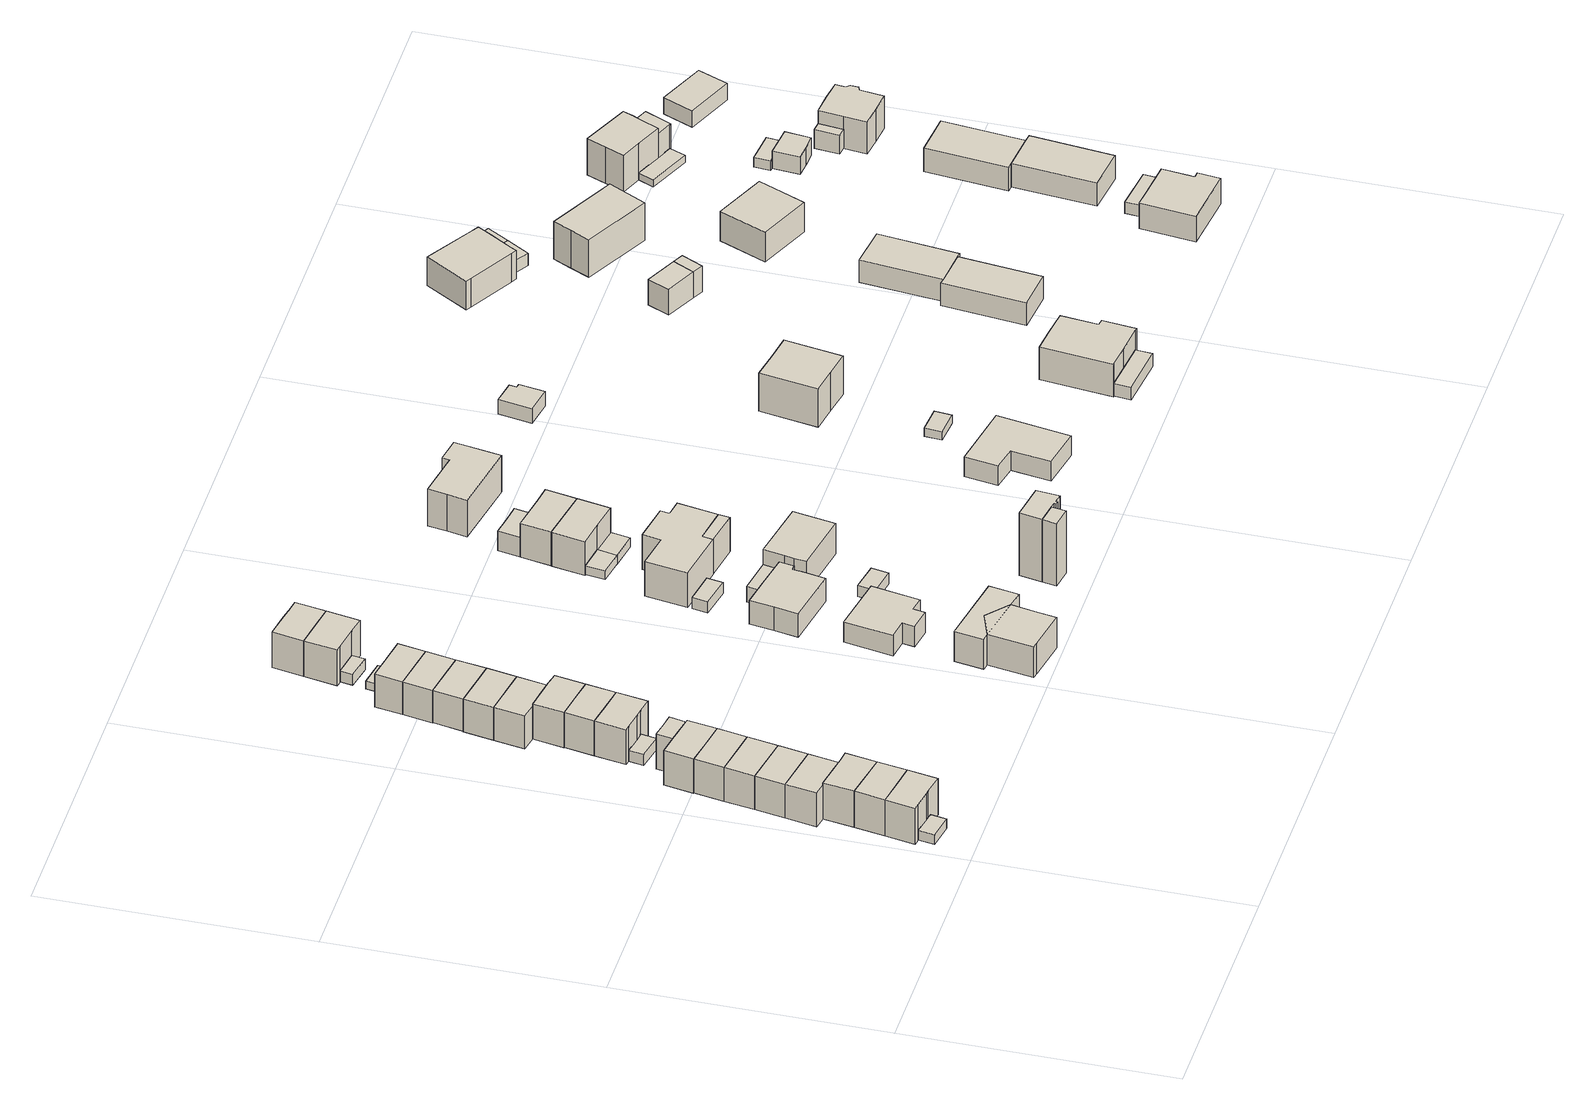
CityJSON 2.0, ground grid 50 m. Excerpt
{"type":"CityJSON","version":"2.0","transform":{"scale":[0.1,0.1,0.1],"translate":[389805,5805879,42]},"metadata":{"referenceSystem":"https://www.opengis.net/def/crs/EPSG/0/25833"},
"CityObjects":{
"building1":{"type":"Building","attributes":{"Gemeindeschluessel":"11000007","BezugspunktDach":"2200","function":"31001_2463","measuredHeight":2.49,"storeysAboveGround":1},"address":[{"country":"Germany","locality":"Berlin","thoroughfareNumber":"52B (1)","thoroughfareName":"Egestorffstraße"}],"geometry":[{"type":"Solid","lod":"1","boundaries":[[[[0,1,2,3,4]],[[5,6,7,8,9]],[[5,9,4,3]],[[6,5,3,2]],[[7,6,2,1]],[[8,7,1,0]],[[9,8,0,4]]]]}]},
"building2":{"type":"Building","attributes":{"Gemeindeschluessel":"11000007","BezugspunktDach":"2200","function":"31001_1010","measuredHeight":8.23,"storeysAboveGround":2},"address":[{"country":"Germany","locality":"Berlin","thoroughfareNumber":"52B","thoroughfareName":"Egestorffstraße"}],"geometry":[{"type":"Solid","lod":"1","boundaries":[[[[10,11,12,13,14,15,16,17]],[[18,19,20,21,22,23,24,25]],[[18,25,17,16]],[[19,18,16,15]],[[20,19,15,14]],[[21,20,14,13]],[[22,21,13,12]],[[23,22,12,11]],[[24,23,11,10]],[[25,24,10,17]]]]}]},
"building3":{"type":"Building","attributes":{"Gemeindeschluessel":"11000007","BezugspunktDach":"2200","function":"31001_1010","measuredHeight":8.23,"storeysAboveGround":1},"address":[{"country":"Germany","locality":"Berlin","thoroughfareNumber":"52A","thoroughfareName":"Egestorffstraße"}],"geometry":[{"type":"Solid","lod":"1","boundaries":[[[[14,26,27,16]],[[28,29,20,18]],[[28,18,16,27]],[[29,28,27,26]],[[20,29,26,14]],[[18,20,14,16]]]]}]},
"building4":{"type":"Building","attributes":{"Gemeindeschluessel":"11000007","BezugspunktDach":"2200","function":"31001_1010","measuredHeight":8.2,"storeysAboveGround":2},"address":[{"country":"Germany","locality":"Berlin","thoroughfareNumber":"52","thoroughfareName":"Egestorffstraße"}],"geometry":[{"type":"Solid","lod":"1","boundaries":[[[[30,26,31,32,33,34,27]],[[35,36,37,38,29,39,28]],[[35,28,27,34]],[[36,35,34,33]],[[37,36,33,32]],[[38,37,32,31]],[[29,38,31,26]],[[39,29,26,30]],[[28,39,30,27]]]]}]},
"building5":{"type":"Building","attributes":{"Gemeindeschluessel":"11000007","BezugspunktDach":"2200","function":"31001_1010","measuredHeight":8.22,"storeysAboveGround":2},"address":[{"country":"Germany","locality":"Berlin","thoroughfareNumber":"50B","thoroughfareName":"Egestorffstraße"}],"geometry":[{"type":"Solid","lod":"1","boundaries":[[[[40,41,42,43,44,45]],[[46,47,48,37,49,50]],[[46,50,45,44]],[[47,46,44,43]],[[48,47,43,42]],[[37,48,42,41]],[[49,37,41,40]],[[50,49,40,45]]]]}]},
"building6":{"type":"Building","attributes":{"Gemeindeschluessel":"11000007","BezugspunktDach":"2200","function":"31001_1010","measuredHeight":8.23,"storeysAboveGround":2},"address":[{"country":"Germany","locality":"Berlin","thoroughfareNumber":"50A","thoroughfareName":"Egestorffstraße"}],"geometry":[{"type":"Solid","lod":"1","boundaries":[[[[42,51,52,53,44]],[[54,55,56,48,46]],[[54,46,44,53]],[[55,54,53,52]],[[56,55,52,51]],[[48,56,51,42]],[[46,48,42,44]]]]}]},
"building7":{"type":"Building","attributes":{"Gemeindeschluessel":"11000007","BezugspunktDach":"2200","function":"31001_1010","measuredHeight":8.26,"storeysAboveGround":2},"address":[{"country":"Germany","locality":"Berlin","thoroughfareNumber":"50","thoroughfareName":"Egestorffstraße"}],"geometry":[{"type":"Solid","lod":"1","boundaries":[[[[52,51,57,58,59,53]],[[60,61,62,56,55,54]],[[60,54,53,59]],[[61,60,59,58]],[[62,61,58,57]],[[56,62,57,51]],[[55,56,51,52]],[[54,55,52,53]]]]}]},
"building8":{"type":"Building","attributes":{"Gemeindeschluessel":"11000007","BezugspunktDach":"2200","function":"31001_1010","measuredHeight":8.26,"storeysAboveGround":2},"address":[{"country":"Germany","locality":"Berlin","thoroughfareNumber":"48A","thoroughfareName":"Egestorffstraße"}],"geometry":[{"type":"Solid","lod":"1","boundaries":[[[[57,63,64,65,59]],[[66,67,68,62,60]],[[66,60,59,65]],[[67,66,65,64]],[[68,67,64,63]],[[62,68,63,57]],[[60,62,57,59]]]]}]},
"building9":{"type":"Building","attributes":{"Gemeindeschluessel":"11000007","BezugspunktDach":"2200","function":"31001_1010","measuredHeight":8.41,"storeysAboveGround":2},"address":[{"country":"Germany","locality":"Berlin","thoroughfareNumber":"48","thoroughfareName":"Egestorffstraße"}],"geometry":[{"type":"Solid","lod":"1","boundaries":[[[[64,63,69,70,71,72,73,65]],[[74,75,76,77,78,79,80,81]],[[74,81,65,73]],[[75,74,73,72]],[[76,75,72,71]],[[77,76,71,70]],[[78,77,70,69]],[[79,78,69,63]],[[80,79,63,64]],[[81,80,64,65]]]]}]},
"building10":{"type":"Building","attributes":{"Gemeindeschluessel":"11000007","BezugspunktDach":"2200","function":"31001_2463","measuredHeight":8.07,"storeysAboveGround":1},"address":[{"country":"Germany","locality":"Berlin","thoroughfareNumber":"48 (1)","thoroughfareName":"Egestorffstraße"}],"geometry":[{"type":"Solid","lod":"1","boundaries":[[[[82,83,84,85,86]],[[87,88,89,90,91]],[[87,91,86,85]],[[88,87,85,84]],[[89,88,84,83]],[[90,89,83,82]],[[91,90,82,86]]]]}]},
"building11":{"type":"Building","attributes":{"Gemeindeschluessel":"11000007","BezugspunktDach":"2200","function":"31001_2463","measuredHeight":2.32,"storeysAboveGround":1},"address":[{"country":"Germany","locality":"Berlin","thoroughfareNumber":"46B (1)","thoroughfareName":"Egestorffstraße"}],"geometry":[{"type":"Solid","lod":"1","boundaries":[[[[92,93,94,95]],[[96,97,98,99]],[[96,99,95,94]],[[97,96,94,93]],[[98,97,93,92]],[[99,98,92,95]]]]}]},
"building12":{"type":"Building","attributes":{"Gemeindeschluessel":"11000007","BezugspunktDach":"2200","function":"31001_1010","measuredHeight":8.65,"storeysAboveGround":2},"address":[{"country":"Germany","locality":"Berlin","thoroughfareNumber":"46B","thoroughfareName":"Egestorffstraße"}],"geometry":[{"type":"Solid","lod":"1","boundaries":[[[[100,101,102,103,104,105,106,107]],[[108,109,110,111,97,112,96,113]],[[108,113,107,106]],[[109,108,106,105]],[[110,109,105,104]],[[111,110,104,103]],[[97,111,103,102]],[[112,97,102,101]],[[96,112,101,100]],[[113,96,100,107]]]]}]},
"building13":{"type":"Building","attributes":{"Gemeindeschluessel":"11000007","BezugspunktDach":"2200","function":"31001_1010","measuredHeight":8.64,"storeysAboveGround":2},"address":[{"country":"Germany","locality":"Berlin","thoroughfareNumber":"46A","thoroughfareName":"Egestorffstraße"}],"geometry":[{"type":"Solid","lod":"1","boundaries":[[[[104,114,115,116,106]],[[117,118,119,110,108]],[[117,108,106,116]],[[118,117,116,115]],[[119,118,115,114]],[[110,119,114,104]],[[108,110,104,106]]]]}]},
"building14":{"type":"Building","attributes":{"Gemeindeschluessel":"11000007","BezugspunktDach":"2200","function":"31001_1010","measuredHeight":8.67,"storeysAboveGround":2},"address":[{"country":"Germany","locality":"Berlin","thoroughfareNumber":"46","thoroughfareName":"Egestorffstraße"}],"geometry":[{"type":"Solid","lod":"1","boundaries":[[[[115,114,120,121,122,123,116]],[[124,125,126,127,128,129,130]],[[124,130,116,123]],[[125,124,123,122]],[[126,125,122,121]],[[127,126,121,120]],[[128,127,120,114]],[[129,128,114,115]],[[130,129,115,116]]]]}]},
"building15":{"type":"Building","attributes":{"Gemeindeschluessel":"11000007","BezugspunktDach":"2200","function":"31001_1010","measuredHeight":8.01,"storeysAboveGround":2},"address":[{"country":"Germany","locality":"Berlin","thoroughfareNumber":"44B","thoroughfareName":"Egestorffstraße"}],"geometry":[{"type":"Solid","lod":"1","boundaries":[[[[131,132,133,134,135,136,137]],[[138,139,140,126,141,124,142]],[[138,142,137,136]],[[139,138,136,135]],[[140,139,135,134]],[[126,140,134,133]],[[141,126,133,132]],[[124,141,132,131]],[[142,124,131,137]]]]}]},
"building16":{"type":"Building","attributes":{"Gemeindeschluessel":"11000007","BezugspunktDach":"2200","function":"31001_1010","measuredHeight":8.01,"storeysAboveGround":2},"address":[{"country":"Germany","locality":"Berlin","thoroughfareNumber":"44A","thoroughfareName":"Egestorffstraße"}],"geometry":[{"type":"Solid","lod":"1","boundaries":[[[[134,143,144,145,136]],[[146,147,148,140,138]],[[146,138,136,145]],[[147,146,145,144]],[[148,147,144,143]],[[140,148,143,134]],[[138,140,134,136]]]]}]},
"building17":{"type":"Building","attributes":{"Gemeindeschluessel":"11000007","BezugspunktDach":"2200","function":"31001_1010","measuredHeight":7.95,"storeysAboveGround":2},"address":[{"country":"Germany","locality":"Berlin","thoroughfareNumber":"44","thoroughfareName":"Egestorffstraße"}],"geometry":[{"type":"Solid","lod":"1","boundaries":[[[[143,149,150,151,145]],[[152,153,154,155,156]],[[152,156,145,151]],[[153,152,151,150]],[[154,153,150,149]],[[155,154,149,143]],[[156,155,143,145]]]]}]},
"building18":{"type":"Building","attributes":{"Gemeindeschluessel":"11000007","BezugspunktDach":"2200","function":"31001_1010","measuredHeight":7.98,"storeysAboveGround":2},"address":[{"country":"Germany","locality":"Berlin","thoroughfareNumber":"42A","thoroughfareName":"Egestorffstraße"}],"geometry":[{"type":"Solid","lod":"1","boundaries":[[[[149,157,158,159,151]],[[160,161,162,163,164]],[[160,164,151,159]],[[161,160,159,158]],[[162,161,158,157]],[[163,162,157,149]],[[164,163,149,151]]]]}]},
"building19":{"type":"Building","attributes":{"Gemeindeschluessel":"11000007","BezugspunktDach":"2200","function":"31001_1010","measuredHeight":8.02,"storeysAboveGround":2},"address":[{"country":"Germany","locality":"Berlin","thoroughfareNumber":"42","thoroughfareName":"Egestorffstraße"}],"geometry":[{"type":"Solid","lod":"1","boundaries":[[[[158,157,165,166,167,168,169,159]],[[170,171,172,173,174,162,161,160]],[[170,160,159,169]],[[171,170,169,168]],[[172,171,168,167]],[[173,172,167,166]],[[174,173,166,165]],[[162,174,165,157]],[[161,162,157,158]],[[160,161,158,159]]]]}]},
"building20":{"type":"Building","attributes":{"Gemeindeschluessel":"11000007","BezugspunktDach":"2200","function":"31001_2463","measuredHeight":1.6,"storeysAboveGround":1},"address":[{"country":"Germany","locality":"Berlin","thoroughfareNumber":"42 (1)","thoroughfareName":"Egestorffstraße"}],"geometry":[{"type":"Solid","lod":"1","boundaries":[[[[175,176,177,178]],[[179,180,173,171]],[[179,171,178,177]],[[180,179,177,176]],[[173,180,176,175]],[[171,173,175,178]]]]}]},
"building21":{"type":"Building","attributes":{"Gemeindeschluessel":"11000007","BezugspunktDach":"2200","function":"31001_2463","measuredHeight":2.32,"storeysAboveGround":1},"address":[{"country":"Germany","locality":"Berlin","thoroughfareNumber":"40A (1)","thoroughfareName":"Egestorffstraße"}],"geometry":[{"type":"Solid","lod":"1","boundaries":[[[[181,182,183,184]],[[185,186,187,188]],[[185,188,184,183]],[[186,185,183,182]],[[187,186,182,181]],[[188,187,181,184]]]]}]},
"building22":{"type":"Building","attributes":{"Gemeindeschluessel":"11000007","BezugspunktDach":"2200","function":"31001_1010","measuredHeight":8.97,"storeysAboveGround":2},"address":[{"country":"Germany","locality":"Berlin","thoroughfareNumber":"40A","thoroughfareName":"Egestorffstraße"}],"geometry":[{"type":"Solid","lod":"1","boundaries":[[[[189,190,191,192,193,194]],[[195,196,197,198,199,200]],[[195,200,194,193]],[[196,195,193,192]],[[197,196,192,191]],[[198,197,191,190]],[[199,198,190,189]],[[200,199,189,194]]]]}]},
"building23":{"type":"Building","attributes":{"Gemeindeschluessel":"11000007","function":"31001_1010"},"address":[{"country":"Germany","locality":"Berlin","thoroughfareNumber":"47","thoroughfareName":"Egestorffstraße"}],"children":["building23-1","building23-2"]},
"building23-1":{"type":"BuildingPart","attributes":{"BezugspunktDach":"2200","measuredHeight":7.96,"storeysAboveGround":1},"parents":["building23"],"geometry":[{"type":"Solid","lod":"1","boundaries":[[[[201,202,203,204,205,206,207]],[[208,209,210,211,212,213,214]],[[208,214,207,206]],[[209,208,206,205]],[[210,209,205,204]],[[211,210,204,203]],[[212,211,203,202]],[[213,212,202,201]],[[214,213,201,207]]]]}]},
"building23-2":{"type":"BuildingPart","attributes":{"BezugspunktDach":"2200","measuredHeight":7.96,"storeysAboveGround":1},"parents":["building23"],"geometry":[{"type":"Solid","lod":"1","boundaries":[[[[215,216,217,218,219,220]],[[221,222,223,210,208,224]],[[221,224,220,219]],[[222,221,219,218]],[[223,222,218,217]],[[210,223,217,216]],[[208,210,216,215]],[[224,208,215,220]]]]}]},
"building24":{"type":"Building","attributes":{"Gemeindeschluessel":"11000007","BezugspunktDach":"2200","function":"31001_1010","measuredHeight":8.94,"storeysAboveGround":2},"address":[{"country":"Germany","locality":"Berlin","thoroughfareNumber":"40","thoroughfareName":"Egestorffstraße"}],"geometry":[{"type":"Solid","lod":"1","boundaries":[[[[225,192,226,227,228,229,193]],[[230,231,232,233,196,234,195]],[[230,195,193,229]],[[231,230,229,228]],[[232,231,228,227]],[[233,232,227,226]],[[196,233,226,192]],[[234,196,192,225]],[[195,234,225,193]]]]}]},
"building25":{"type":"Building","attributes":{"Gemeindeschluessel":"11000007","BezugspunktDach":"2200","function":"31001_1010","measuredHeight":4.32,"storeysAboveGround":1},"address":[{"country":"Germany","locality":"Berlin","thoroughfareNumber":"45","thoroughfareName":"Egestorffstraße"}],"geometry":[{"type":"Solid","lod":"1","boundaries":[[[[235,236,237,238,239,240,241,242]],[[243,244,245,246,247,248,249,250]],[[243,250,242,241]],[[244,243,241,240]],[[245,244,240,239]],[[246,245,239,238]],[[247,246,238,237]],[[248,247,237,236]],[[249,248,236,235]],[[250,249,235,242]]]]}]},
"building26":{"type":"Building","attributes":{"Gemeindeschluessel":"11000007","function":"31001_2200"},"address":[{"country":"Germany","locality":"Berlin","thoroughfareNumber":"43A","thoroughfareName":"Egestorffstraße"}],"children":["building26-1","building26-2"]},
"building26-1":{"type":"BuildingPart","attributes":{"BezugspunktDach":"2200","measuredHeight":6.41,"storeysAboveGround":1},"parents":["building26"],"geometry":[{"type":"MultiSurface","lod":"1","boundaries":[[[251,252,253,254,255,256,257,258,259]],[[260,261,262,263,264,265,266,267,268]],[[260,268,259,258]],[[261,260,258,257]],[[262,261,257,256]],[[269,270,271,262,256,255]],[[264,263,255,254]],[[265,264,254,253]],[[266,265,253,252]],[[267,266,252,251]],[[268,267,251,259]],[[263,262,271,270,269]]]}]},
"building26-2":{"type":"BuildingPart","attributes":{"BezugspunktDach":"2200","measuredHeight":3.31,"storeysAboveGround":1},"parents":["building26"],"geometry":[{"type":"Solid","lod":"1","boundaries":[[[[270,272,273,271]],[[274,275,263,262]],[[274,262,271,273]],[[275,274,273,272]],[[263,275,272,270]],[[263,270,271,262]]]]}]},
"building27":{"type":"Building","attributes":{"Gemeindeschluessel":"11000007","BezugspunktDach":"2200","function":"31001_2463","measuredHeight":2.49,"storeysAboveGround":1},"address":[{"country":"Germany","locality":"Berlin","thoroughfareNumber":"41A (1)","thoroughfareName":"Egestorffstraße"}],"geometry":[{"type":"Solid","lod":"1","boundaries":[[[[276,277,278,279]],[[280,281,282,283]],[[280,283,279,278]],[[281,280,278,277]],[[282,281,277,276]],[[283,282,276,279]]]]}]},
"building28":{"type":"Building","attributes":{"Gemeindeschluessel":"11000007","BezugspunktDach":"2200","function":"31001_2463","measuredHeight":2.28,"storeysAboveGround":1},"address":[{"country":"Germany","locality":"Berlin","thoroughfareNumber":"45 (1)","thoroughfareName":"Egestorffstraße"}],"geometry":[{"type":"Solid","lod":"1","boundaries":[[[[284,285,286,287]],[[288,289,290,291]],[[288,291,287,286]],[[289,288,286,285]],[[290,289,285,284]],[[291,290,284,287]]]]}]},
"building29":{"type":"Building","attributes":{"Gemeindeschluessel":"11000007","function":"31001_1313"},"address":[{"country":"Germany","locality":"Berlin","thoroughfareNumber":"47 (2)","thoroughfareName":"Egestorffstraße"}],"children":["building29-1","building29-2"]},
"building29-1":{"type":"BuildingPart","attributes":{"BezugspunktDach":"2200","measuredHeight":13.1,"storeysAboveGround":1},"parents":["building29"],"geometry":[{"type":"Solid","lod":"1","boundaries":[[[[292,293,294,295,296,297,298,299,300]],[[301,302,303,304,305,306,307,308,309]],[[301,309,300,299]],[[302,301,299,298]],[[303,302,298,297]],[[304,303,297,296]],[[305,304,296,295]],[[306,305,295,294]],[[307,306,294,293]],[[308,307,293,292]],[[309,308,292,300]]]]}]},
"building29-2":{"type":"BuildingPart","attributes":{"BezugspunktDach":"2200","measuredHeight":13.1,"storeysAboveGround":1},"parents":["building29"],"geometry":[{"type":"Solid","lod":"1","boundaries":[[[[310,292,300,311]],[[309,308,312,313]],[[309,313,311,300]],[[312,308,292,310]],[[313,312,310,311]],[[308,309,300,292]]]]}]},
"building30":{"type":"Building","attributes":{"Gemeindeschluessel":"11000007","BezugspunktDach":"2200","function":"31001_1010","measuredHeight":7.23,"storeysAboveGround":1},"address":[{"country":"Germany","locality":"Berlin","thoroughfareNumber":"41A","thoroughfareName":"Egestorffstraße"}],"geometry":[{"type":"Solid","lod":"1","boundaries":[[[[314,315,316,317,318,319,320,321,322,323]],[[324,325,326,327,328,329,330,331,332,333]],[[324,333,323,322]],[[325,324,322,321]],[[326,325,321,320]],[[327,326,320,319]],[[328,327,319,318]],[[329,328,318,317]],[[330,329,317,316]],[[331,330,316,315]],[[332,331,315,314]],[[333,332,314,323]]]]}]},
"building31":{"type":"Building","attributes":{"Gemeindeschluessel":"11000007","BezugspunktDach":"2200","function":"31001_1010","measuredHeight":8.63,"storeysAboveGround":1},"address":[{"country":"Germany","locality":"Berlin","thoroughfareNumber":"43","thoroughfareName":"Egestorffstraße"}],"geometry":[{"type":"Solid","lod":"1","boundaries":[[[[334,335,336,337,338,339,340]],[[341,342,343,344,345,346,347]],[[341,347,340,339]],[[342,341,339,338]],[[343,342,338,337]],[[344,343,337,336]],[[345,344,336,335]],[[346,345,335,334]],[[347,346,334,340]]]]}]},
"building32":{"type":"Building","attributes":{"Gemeindeschluessel":"11000007","BezugspunktDach":"2200","function":"31001_2463","measuredHeight":1.81,"storeysAboveGround":1},"address":[{"country":"Germany","locality":"Berlin","thoroughfareNumber":"39A (1)","thoroughfareName":"Egestorffstraße"}],"geometry":[{"type":"Solid","lod":"1","boundaries":[[[[348,349,350,351]],[[352,353,354,355]],[[352,355,351,350]],[[353,352,350,349]],[[354,353,349,348]],[[355,354,348,351]]]]}]},
"building33":{"type":"Building","attributes":{"Gemeindeschluessel":"11000007","BezugspunktDach":"2200","function":"51009_1610","measuredHeight":7.19,"storeysAboveGround":0},"address":[{"country":"Germany","locality":"Berlin"}],"geometry":[{"type":"Solid","lod":"1","boundaries":[[[[356,316,315,314]],[[357,358,359,360]],[[357,360,314,315]],[[358,357,315,316]],[[359,358,316,356]],[[360,359,356,314]]]]}]},
"building34":{"type":"Building","attributes":{"Gemeindeschluessel":"11000007","BezugspunktDach":"2200","function":"31001_1010","measuredHeight":7.07,"storeysAboveGround":2},"address":[{"country":"Germany","locality":"Berlin","thoroughfareNumber":"39A","thoroughfareName":"Egestorffstraße"}],"geometry":[{"type":"Solid","lod":"1","boundaries":[[[[361,362,363,364,365,366]],[[367,368,369,370,371,372]],[[367,372,366,365]],[[368,367,365,364]],[[369,368,364,363]],[[370,369,363,362]],[[371,370,362,361]],[[372,371,361,366]]]]}]},
"building35":{"type":"Building","attributes":{"Gemeindeschluessel":"11000007","BezugspunktDach":"2200","function":"31001_2463","measuredHeight":1.96,"storeysAboveGround":1},"address":[{"country":"Germany","locality":"Berlin","thoroughfareNumber":"39A (2)","thoroughfareName":"Egestorffstraße"}],"geometry":[{"type":"Solid","lod":"1","boundaries":[[[[373,374,349,348]],[[375,376,377,378]],[[375,378,348,349]],[[376,375,349,374]],[[377,376,374,373]],[[378,377,373,348]]]]}]},
"building36":{"type":"Building","attributes":{"Gemeindeschluessel":"11000007","BezugspunktDach":"2200","function":"31001_1010","measuredHeight":7.07,"storeysAboveGround":2},"address":[{"country":"Germany","locality":"Berlin","thoroughfareNumber":"39","thoroughfareName":"Egestorffstraße"}],"geometry":[{"type":"Solid","lod":"1","boundaries":[[[[363,379,380,381,364]],[[382,383,384,369,368]],[[382,368,364,381]],[[383,382,381,380]],[[384,383,380,379]],[[369,384,379,363]],[[368,369,363,364]]]]}]},
"building37":{"type":"Building","attributes":{"Gemeindeschluessel":"11000007","BezugspunktDach":"2200","function":"31001_2463","measuredHeight":5.1,"storeysAboveGround":1},"address":[{"country":"Germany","locality":"Berlin","thoroughfareNumber":"39 (1)","thoroughfareName":"Egestorffstraße"}],"geometry":[{"type":"Solid","lod":"1","boundaries":[[[[385,386,387,388,389]],[[390,391,392,383,382]],[[390,382,389,388]],[[391,390,388,387]],[[392,391,387,386]],[[383,392,386,385]],[[382,383,385,389]]]]}]},
"building38":{"type":"Building","attributes":{"Gemeindeschluessel":"11000007","BezugspunktDach":"2200","function":"31001_1010","measuredHeight":8.86,"storeysAboveGround":2},"address":[{"country":"Germany","locality":"Berlin","thoroughfareNumber":"37","thoroughfareName":"Egestorffstraße"}],"geometry":[{"type":"Solid","lod":"1","boundaries":[[[[393,394,395,396,397,398,399,400]],[[401,402,403,404,405,406,407,408]],[[401,408,400,399]],[[402,401,399,398]],[[403,402,398,397]],[[404,403,397,396]],[[405,404,396,395]],[[406,405,395,394]],[[407,406,394,393]],[[408,407,393,400]]]]}]},
"building39":{"type":"Building","attributes":{"Gemeindeschluessel":"11000007","BezugspunktDach":"2200","function":"31001_1010","measuredHeight":4.16,"storeysAboveGround":1},"address":[{"country":"Germany","locality":"Berlin","thoroughfareNumber":"45A","thoroughfareName":"Egestorffstraße"}],"geometry":[{"type":"Solid","lod":"1","boundaries":[[[[409,410,411,412,413,414]],[[415,416,417,418,419,420]],[[415,420,414,413]],[[416,415,413,412]],[[417,416,412,411]],[[418,417,411,410]],[[419,418,410,409]],[[420,419,409,414]]]]}]},
"building40":{"type":"Building","attributes":{"Gemeindeschluessel":"11000007","BezugspunktDach":"2200","function":"31001_2723","measuredHeight":1.73,"storeysAboveGround":1},"address":[{"country":"Germany","locality":"Berlin","thoroughfareNumber":"43 (1)","thoroughfareName":"Egestorffstraße"}],"geometry":[{"type":"Solid","lod":"1","boundaries":[[[[421,422,423,424]],[[425,426,427,428]],[[425,428,424,423]],[[426,425,423,422]],[[427,426,422,421]],[[428,427,421,424]]]]}]},
"building41":{"type":"Building","attributes":{"Gemeindeschluessel":"11000007","BezugspunktDach":"2200","function":"31001_1313","measuredHeight":3,"storeysAboveGround":1},"address":[{"country":"Germany","locality":"Berlin","thoroughfareNumber":"37 (1)","thoroughfareName":"Egestorffstraße"}],"geometry":[{"type":"Solid","lod":"1","boundaries":[[[[429,430,431,432,433,434]],[[435,436,437,438,439,440]],[[435,440,434,433]],[[436,435,433,432]],[[437,436,432,431]],[[438,437,431,430]],[[439,438,430,429]],[[440,439,429,434]]]]}]},
"building42":{"type":"Building","attributes":{"Gemeindeschluessel":"11000007","BezugspunktDach":"2200","function":"31001_1010","measuredHeight":11.08,"storeysAboveGround":1},"address":[{"country":"Germany","locality":"Berlin","thoroughfareNumber":"41","thoroughfareName":"Egestorffstraße"}],"geometry":[{"type":"Solid","lod":"1","boundaries":[[[[441,442,443,444,445,446]],[[447,448,449,450,451,452]],[[447,452,446,445]],[[448,447,445,444]],[[449,448,444,443]],[[450,449,443,442]],[[451,450,442,441]],[[452,451,441,446]]]]}]},
"building43":{"type":"Building","attributes":{"Gemeindeschluessel":"11000007","BezugspunktDach":"2200","function":"31001_2463","measuredHeight":2.66,"storeysAboveGround":1},"address":[{"country":"Germany","locality":"Berlin","thoroughfareNumber":"52A (1)","thoroughfareName":"Goldschmidtweg"}],"geometry":[{"type":"Solid","lod":"1","boundaries":[[[[453,454,455,456]],[[457,458,459,460]],[[457,460,456,455]],[[458,457,455,454]],[[459,458,454,453]],[[460,459,453,456]]]]}]},
"building44":{"type":"Building","attributes":{"Gemeindeschluessel":"11000007","BezugspunktDach":"2200","function":"31001_1010","measuredHeight":9.39,"storeysAboveGround":1},"address":[{"country":"Germany","locality":"Berlin","thoroughfareNumber":"52A","thoroughfareName":"Goldschmidtweg"}],"geometry":[{"type":"Solid","lod":"1","boundaries":[[[[461,462,463,464,465,466,467,468,469,470]],[[471,472,473,474,475,476,458,477,457,478]],[[471,478,470,469]],[[472,471,469,468]],[[473,472,468,467]],[[474,473,467,466]],[[475,474,466,465]],[[476,475,465,464]],[[458,476,464,463]],[[477,458,463,462]],[[457,477,462,461]],[[478,457,461,470]]]]}]},
"building45":{"type":"Building","attributes":{"Gemeindeschluessel":"11000007","BezugspunktDach":"2200","function":"51009_1610","measuredHeight":5.23,"storeysAboveGround":0},"address":[{"country":"Germany","locality":"Berlin"}],"geometry":[{"type":"Solid","lod":"1","boundaries":[[[[479,480,481,482]],[[473,483,475,474]],[[473,474,482,481]],[[483,473,481,480]],[[475,483,480,479]],[[474,475,479,482]]]]}]},
"building46":{"type":"Building","attributes":{"Gemeindeschluessel":"11000007","BezugspunktDach":"2200","function":"31001_1010","measuredHeight":4.65,"storeysAboveGround":1},"address":[{"country":"Germany","locality":"Berlin","thoroughfareNumber":"48A","thoroughfareName":"Goldschmidtweg"}],"geometry":[{"type":"Solid","lod":"1","boundaries":[[[[484,485,486,487,488]],[[489,490,491,492,493]],[[489,493,488,487]],[[490,489,487,486]],[[491,490,486,485]],[[492,491,485,484]],[[493,492,484,488]]]]}]},
"building47":{"type":"Building","attributes":{"Gemeindeschluessel":"11000007","BezugspunktDach":"2200","function":"31001_1313","measuredHeight":5.4,"storeysAboveGround":1},"address":[{"country":"Germany","locality":"Berlin","thoroughfareNumber":"19 (1)","thoroughfareName":"Dinnendahlstraße"}],"geometry":[{"type":"Solid","lod":"1","boundaries":[[[[494,495,496,497]],[[498,499,500,501]],[[498,501,497,496]],[[499,498,496,495]],[[500,499,495,494]],[[501,500,494,497]]]]}]},
"building48":{"type":"Building","attributes":{"Gemeindeschluessel":"11000007","BezugspunktDach":"2200","function":"51009_1610","measuredHeight":5.39,"storeysAboveGround":0},"address":[{"country":"Germany","locality":"Berlin"}],"geometry":[{"type":"Solid","lod":"1","boundaries":[[[[502,503,495,494]],[[499,504,505,500]],[[499,500,494,495]],[[504,499,495,503]],[[505,504,503,502]],[[500,505,502,494]]]]}]},
"building49":{"type":"Building","attributes":{"Gemeindeschluessel":"11000007","BezugspunktDach":"2200","function":"31001_1010","measuredHeight":4.68,"storeysAboveGround":1},"address":[{"country":"Germany","locality":"Berlin","thoroughfareNumber":"48","thoroughfareName":"Goldschmidtweg"}],"geometry":[{"type":"Solid","lod":"1","boundaries":[[[[485,506,507,508,486]],[[509,510,511,491,490]],[[509,490,486,508]],[[510,509,508,507]],[[511,510,507,506]],[[491,511,506,485]],[[490,491,485,486]]]]}]},
"building50":{"type":"Building","attributes":{"Gemeindeschluessel":"11000007","BezugspunktDach":"2200","function":"31001_1010","measuredHeight":6.28,"storeysAboveGround":2},"address":[{"country":"Germany","locality":"Berlin","thoroughfareNumber":"21","thoroughfareName":"Dinnendahlstraße"}],"geometry":[{"type":"Solid","lod":"1","boundaries":[[[[512,513,514,515,516,517,518,519,520,521,522]],[[523,524,525,526,527,528,529,530,531,532,533]],[[523,533,522,521]],[[524,523,521,520]],[[525,524,520,519]],[[526,525,519,518]],[[527,526,518,517]],[[528,527,517,516]],[[529,528,516,515]],[[530,529,515,514]],[[531,530,514,513]],[[532,531,513,512]],[[533,532,512,522]]]]}]},
"building51":{"type":"Building","attributes":{"Gemeindeschluessel":"11000007","BezugspunktDach":"2200","function":"31001_2463","measuredHeight":2.63,"storeysAboveGround":1},"address":[{"country":"Germany","locality":"Berlin","thoroughfareNumber":"21 (1)","thoroughfareName":"Dinnendahlstraße"}],"geometry":[{"type":"Solid","lod":"1","boundaries":[[[[534,535,536,537,538]],[[539,540,541,542,543]],[[539,543,538,537]],[[540,539,537,536]],[[541,540,536,535]],[[542,541,535,534]],[[543,542,534,538]]]]}]},
"building52":{"type":"Building","attributes":{"Gemeindeschluessel":"11000007","BezugspunktDach":"2200","function":"31001_1010","measuredHeight":8.35,"storeysAboveGround":2},"address":[{"country":"Germany","locality":"Berlin","thoroughfareNumber":"19","thoroughfareName":"Dinnendahlstraße"}],"geometry":[{"type":"Solid","lod":"1","boundaries":[[[[544,545,546,547,548]],[[549,550,551,552,553]],[[549,553,548,547]],[[550,549,547,546]],[[551,550,546,545]],[[552,551,545,544]],[[553,552,544,548]]]]}]},
"building53":{"type":"Building","attributes":{"Gemeindeschluessel":"11000007","BezugspunktDach":"2200","function":"51009_1610","measuredHeight":2.63,"storeysAboveGround":0},"address":[{"country":"Germany","locality":"Berlin"}],"geometry":[{"type":"Solid","lod":"1","boundaries":[[[[554,537,536,535,555,556,557]],[[558,559,541,540,539,560,561]],[[558,561,557,556]],[[559,558,556,555]],[[541,559,555,535]],[[540,541,535,536]],[[539,540,536,537]],[[560,539,537,554]],[[561,560,554,557]]]]}]},
"building54":{"type":"Building","attributes":{"Gemeindeschluessel":"11000007","BezugspunktDach":"2200","function":"31001_1010","measuredHeight":7.83,"storeysAboveGround":1},"address":[{"country":"Germany","locality":"Berlin","thoroughfareNumber":"17A","thoroughfareName":"Dinnendahlstraße"}],"geometry":[{"type":"Solid","lod":"1","boundaries":[[[[562,563,564,565]],[[566,567,568,569]],[[566,569,565,564]],[[567,566,564,563]],[[568,567,563,562]],[[569,568,562,565]]]]}]},
"building55":{"type":"Building","attributes":{"Gemeindeschluessel":"11000007","BezugspunktDach":"2200","function":"31001_1010","measuredHeight":6.92,"storeysAboveGround":1},"address":[{"country":"Germany","locality":"Berlin","thoroughfareNumber":"52","thoroughfareName":"Goldschmidtweg"}],"geometry":[{"type":"Solid","lod":"1","boundaries":[[[[570,571,572,573,574,575,576,577]],[[578,579,580,581,582,583,584,585]],[[578,585,577,576]],[[579,578,576,575]],[[580,579,575,574]],[[581,580,574,573]],[[582,581,573,572]],[[583,582,572,571]],[[584,583,571,570]],[[585,584,570,577]]]]}]},
"building56":{"type":"Building","attributes":{"Gemeindeschluessel":"11000007","BezugspunktDach":"2200","function":"31001_2463","measuredHeight":2.35,"storeysAboveGround":1},"address":[{"country":"Germany","locality":"Berlin","thoroughfareNumber":"52 (1)","thoroughfareName":"Goldschmidtweg"}],"geometry":[{"type":"Solid","lod":"1","boundaries":[[[[586,587,588,589,590]],[[591,592,593,580,579]],[[591,579,590,589]],[[592,591,589,588]],[[593,592,588,587]],[[580,593,587,586]],[[579,580,586,590]]]]}]},
"building57":{"type":"Building","attributes":{"Gemeindeschluessel":"11000007","BezugspunktDach":"2200","function":"31001_1010","measuredHeight":4.89,"storeysAboveGround":1},"address":[{"country":"Germany","locality":"Berlin","thoroughfareNumber":"50A","thoroughfareName":"Goldschmidtweg"}],"geometry":[{"type":"Solid","lod":"1","boundaries":[[[[594,595,596,597,598]],[[599,600,601,602,603]],[[599,603,598,597]],[[600,599,597,596]],[[601,600,596,595]],[[602,601,595,594]],[[603,602,594,598]]]]}]},
"building58":{"type":"Building","attributes":{"Gemeindeschluessel":"11000007","BezugspunktDach":"2200","function":"31001_1010","measuredHeight":4.89,"storeysAboveGround":1},"address":[{"country":"Germany","locality":"Berlin","thoroughfareNumber":"50","thoroughfareName":"Goldschmidtweg"}],"geometry":[{"type":"Solid","lod":"1","boundaries":[[[[597,596,604,605,606]],[[607,608,600,599,609]],[[607,609,606,605]],[[608,607,605,604]],[[600,608,604,596]],[[599,600,596,597]],[[609,599,597,606]]]]}]},
"building59":{"type":"Building","attributes":{"Gemeindeschluessel":"11000007","BezugspunktDach":"2200","function":"31001_2463","measuredHeight":1.56,"storeysAboveGround":1},"address":[{"country":"Germany","locality":"Berlin","thoroughfareNumber":"17 (1)","thoroughfareName":"Dinnendahlstraße"}],"geometry":[{"type":"Solid","lod":"1","boundaries":[[[[610,611,612,613]],[[614,615,616,617]],[[614,617,613,612]],[[615,614,612,611]],[[616,615,611,610]],[[617,616,610,613]]]]}]},
"building60":{"type":"Building","attributes":{"Gemeindeschluessel":"11000007","function":"31001_1010"},"address":[{"country":"Germany","locality":"Berlin","thoroughfareNumber":"17","thoroughfareName":"Dinnendahlstraße"}],"children":["building60-1","building60-2"]},
"building60-1":{"type":"BuildingPart","attributes":{"BezugspunktDach":"2200","measuredHeight":8.92,"storeysAboveGround":1},"parents":["building60"],"geometry":[{"type":"MultiSurface","lod":"1","boundaries":[[[618,619,620,621,622,623,624,625]],[[626,627,628,629,630,631,614,632]],[[626,632,625,624]],[[627,626,624,623]],[[628,627,623,622]],[[629,628,622,621]],[[633,634,621,620]],[[631,635,633,630,620,619]],[[614,631,619,618]],[[632,614,618,625]],[[630,629,634,633]],[[636,630,633,635,631]]]}]},
"building60-2":{"type":"BuildingPart","attributes":{"BezugspunktDach":"2200","measuredHeight":6.52,"storeysAboveGround":1},"parents":["building60"],"geometry":[{"type":"MultiSurface","lod":"1","boundaries":[[[637,638,639,634,635]],[[629,640,641,615,631]],[[640,629,634,639]],[[641,640,639,638]],[[615,641,638,637]],[[631,615,637,635]],[[629,630,633,634,642]],[[635,633,630,631]]]}]},
"building61":{"type":"Building","attributes":{"Gemeindeschluessel":"11000007","BezugspunktDach":"2200","function":"31001_2463","measuredHeight":4.64,"storeysAboveGround":1},"address":[{"country":"Germany","locality":"Berlin","thoroughfareNumber":"46 (1)","thoroughfareName":"Goldschmidtweg"}],"geometry":[{"type":"Solid","lod":"1","boundaries":[[[[643,644,645,646,647,648]],[[649,650,651,652,653,654]],[[649,654,648,647]],[[650,649,647,646]],[[651,650,646,645]],[[652,651,645,644]],[[653,652,644,643]],[[654,653,643,648]]]]}]},
"building62":{"type":"Building","attributes":{"Gemeindeschluessel":"11000007","BezugspunktDach":"2200","function":"31001_2463","measuredHeight":2.03,"storeysAboveGround":1},"address":[{"country":"Germany","locality":"Berlin","thoroughfareNumber":"44 (1)","thoroughfareName":"Goldschmidtweg"}],"geometry":[{"type":"Solid","lod":"1","boundaries":[[[[655,656,657,658,659]],[[660,661,662,663,664]],[[660,664,659,658]],[[661,660,658,657]],[[662,661,657,656]],[[663,662,656,655]],[[664,663,655,659]]]]}]},
"building63":{"type":"Building","attributes":{"Gemeindeschluessel":"11000007","BezugspunktDach":"2200","function":"51009_1610","measuredHeight":3.97,"storeysAboveGround":0},"address":[{"country":"Germany","locality":"Berlin"}],"geometry":[{"type":"Solid","lod":"1","boundaries":[[[[665,666,667,668]],[[669,670,671,672]],[[669,672,668,667]],[[670,669,667,666]],[[671,670,666,665]],[[672,671,665,668]]]]}]},
"building64":{"type":"Building","attributes":{"Gemeindeschluessel":"11000007","BezugspunktDach":"2200","function":"31001_1010","measuredHeight":9.21,"storeysAboveGround":1},"address":[{"country":"Germany","locality":"Berlin","thoroughfareNumber":"46","thoroughfareName":"Goldschmidtweg"}],"geometry":[{"type":"Solid","lod":"1","boundaries":[[[[673,674,675,676,677,678,679,680,681,682,683]],[[684,685,686,687,688,689,690,691,692,693,694]],[[684,694,683,682]],[[685,684,682,681]],[[686,685,681,680]],[[687,686,680,679]],[[688,687,679,678]],[[689,688,678,677]],[[690,689,677,676]],[[691,690,676,675]],[[692,691,675,674]],[[693,692,674,673]],[[694,693,673,683]]]]}]},
"building65":{"type":"Building","attributes":{"Gemeindeschluessel":"11000007","BezugspunktDach":"2200","function":"31001_1010","measuredHeight":3.69,"storeysAboveGround":1},"address":[{"country":"Germany","locality":"Berlin","thoroughfareNumber":"44","thoroughfareName":"Goldschmidtweg"}],"geometry":[{"type":"Solid","lod":"1","boundaries":[[[[695,696,697,698]],[[699,700,701,702]],[[699,702,698,697]],[[700,699,697,696]],[[701,700,696,695]],[[702,701,695,698]]]]}]}
},
"vertices":[
[59,58,42],[64,87,42],[40,92,42],[16,96,42],[11,66,42],[16,96,22],[40,92,22],[64,87,22],[59,58,22],[11,66,22],
[16,96,97],[49,90,97],[56,89,97],[94,82,97],[104,138,97],[59,145,97],[14,153,97],[4,98,97],[14,153,21],[59,145,21],[104,138,21],[94,82,21],[56,89,21],[49,90,21],[16,96,21],[4,98,21],
[113,193,97],[24,209,97],[24,209,21],[113,193,21],
[68,201,97],[123,251,97],[101,254,97],[78,258,97],[33,266,97],[33,266,21],[78,258,21],[101,254,21],[123,251,21],[68,201,21],
[55,262,92],[101,254,92],[111,312,92],[65,320,92],[19,328,92],[9,270,92],[19,328,21],[65,320,21],[111,312,21],[55,262,21],[9,270,21],
[121,367,92],[75,375,92],[29,383,92],[29,383,21],[75,375,21],[121,367,21],
[131,423,92],[84,431,92],[38,439,92],[38,439,21],[84,431,21],[131,423,21],
[141,478,92],[94,486,92],[48,494,92],[48,494,21],[94,486,21],[141,478,21],
[150,533,92],[144,534,92],[104,541,92],[94,543,92],[58,549,92],[58,549,20],[94,543,20],[104,541,20],[144,534,20],[150,533,20],[141,478,20],[94,486,20],[48,494,20],
[144,534,93],[150,564,93],[125,568,93],[99,573,93],[94,543,93],[99,573,19],[125,568,19],[150,564,19],[144,534,19],[94,543,19],
[152,586,42],[157,615,42],[108,623,42],[103,596,42],[108,623,19],[157,615,19],[152,586,19],[103,596,19],
[108,623,92],[141,617,92],[157,615,92],[185,610,92],[195,668,92],[151,675,92],[108,683,92],[98,625,92],[108,683,19],[151,675,19],[195,668,19],[185,610,19],[141,617,19],[98,625,19],
[204,723,92],[161,731,92],[118,738,92],[118,738,19],[161,731,19],[204,723,19],
[214,780,92],[191,785,92],[171,788,92],[128,795,92],[128,795,18],[171,788,18],[191,785,18],[214,780,18],[204,723,18],[161,731,18],[118,738,18],
[128,795,87],[145,793,87],[191,785,87],[201,842,87],[155,850,87],[108,858,87],[98,801,87],[108,858,18],[155,850,18],[201,842,18],[145,793,18],[98,801,18],
[211,897,87],[164,905,87],[118,913,87],[118,913,18],[164,905,18],[211,897,18],
[220,953,87],[174,961,87],[128,969,87],[128,969,19],[174,961,19],[220,953,19],[211,897,19],[118,913,19],
[230,1008,87],[184,1016,87],[138,1024,87],[138,1024,18],[184,1016,18],[230,1008,18],[220,953,18],[128,969,18],
[239,1059,87],[233,1060,87],[193,1067,87],[186,1068,87],[147,1075,87],[147,1075,18],[186,1068,18],[193,1067,18],[233,1060,18],[239,1059,18],
[233,1060,34],[240,1094,34],[192,1102,34],[186,1068,34],[192,1102,18],[240,1094,18],
[243,1117,41],[247,1141,41],[200,1149,41],[196,1126,41],[200,1149,18],[247,1141,18],[243,1117,18],[196,1126,18],
[200,1149,92],[247,1141,92],[279,1135,92],[290,1197,92],[200,1212,92],[189,1151,92],[200,1212,17],[290,1197,17],[279,1135,17],[247,1141,17],[200,1149,17],[189,1151,17],
[514,22,87],[593,8,87],[600,49,87],[608,92,87],[567,127,87],[517,109,87],[503,24,87],[517,109,23],[567,127,23],[608,92,23],[600,49,23],[593,8,23],[514,22,23],[503,24,23],
[517,109,86],[608,92,86],[641,86,86],[650,141,86],[513,165,86],[504,111,86],[513,165,23],[650,141,23],[641,86,23],[504,111,23],
[245,1205,92],[300,1254,92],[275,1258,92],[255,1262,92],[210,1270,92],[210,1270,17],[255,1262,17],[275,1258,17],[300,1254,17],[245,1205,17],
[539,262,66],[535,239,66],[577,232,66],[581,254,66],[609,249,66],[625,339,66],[517,358,66],[501,268,66],[517,358,23],[625,339,23],[609,249,23],[581,254,23],[577,232,23],[535,239,23],[539,262,23],[501,268,23],
[625,418,67],[633,462,67],[635,479,67],[645,478,67],[650,505,67],[585,517,67],[532,526,67],[525,481,67],[517,437,67],[525,481,18],[532,526,18],[585,517,18],[650,505,18],[645,478,18],[635,479,18],[633,462,18],[625,418,18],[517,437,18],[650,505,40],[650,505,51],[585,517,51],
[656,535,51],[590,546,51],[590,546,18],[656,535,18],
[603,590,41],[608,620,41],[549,630,41],[544,601,41],[549,630,18],[608,620,18],[603,590,18],[544,601,18],
[696,327,44],[702,359,44],[649,369,44],[643,336,44],[649,369,21],[702,359,21],[696,327,21],[643,336,21],
[807,74,151],[817,72,151],[817,68,151],[823,67,151],[824,71,151],[841,68,151],[845,111,151],[777,122,151],[769,80,151],[777,122,20],[845,111,20],[841,68,20],[824,71,20],[823,67,20],[817,68,20],[817,72,20],[807,74,20],[769,80,20],
[803,47,151],[764,53,151],[803,47,20],[764,53,20],
[652,620,90],[656,641,90],[722,630,90],[735,705,90],[704,710,90],[707,727,90],[635,739,90],[629,705,90],[564,716,90],[551,638,90],[564,716,17],[629,705,17],[635,739,17],[707,727,17],[704,710,17],[735,705,17],[722,630,17],[656,641,17],[652,620,17],[551,638,17],
[757,435,83],[764,475,83],[771,514,83],[656,535,83],[649,495,83],[645,478,83],[642,455,83],[645,478,19],[649,495,19],[656,535,19],[771,514,19],[764,475,19],[757,435,19],[642,455,19],
[639,784,35],[646,820,35],[596,828,35],[591,792,35],[596,828,17],[646,820,17],[639,784,17],[591,792,17],
[719,609,90],[656,641,18],[722,630,18],[719,609,18],[652,620,18],
[646,820,86],[698,811,86],[709,872,86],[608,890,86],[607,888,86],[596,828,86],[607,888,15],[608,890,15],[709,872,15],[698,811,15],[646,820,15],[596,828,15],
[692,775,35],[698,811,35],[646,820,16],[698,811,16],[692,775,16],[639,784,16],
[720,930,86],[686,935,86],[618,947,86],[618,947,15],[686,935,15],[720,930,15],
[686,935,56],[694,977,56],[660,982,56],[626,988,56],[618,947,56],[626,988,15],[660,982,15],[694,977,15],
[787,1024,91],[793,1060,91],[802,1111,91],[755,1119,91],[752,1105,91],[664,1120,91],[658,1084,91],[651,1048,91],[658,1084,14],[664,1120,14],[752,1105,14],[755,1119,14],[802,1111,14],[793,1060,14],[787,1024,14],[651,1048,14],
[1061,212,58],[1049,138,58],[1127,124,58],[1150,261,58],[1024,283,58],[1014,221,58],[1024,283,17],[1150,261,17],[1127,124,17],[1049,138,17],[1061,212,17],[1014,221,17],
[1164,341,33],[1167,373,33],[1117,377,33],[1114,345,33],[1117,377,16],[1167,373,16],[1164,341,16],[1114,345,16],
[1040,1015,43],[1048,1063,43],[1040,1065,43],[1042,1078,43],[998,1086,43],[987,1024,43],[998,1086,13],[1042,1078,13],[1040,1065,13],[1048,1063,13],[1040,1015,13],[987,1024,13],
[1156,550,88],[1206,541,88],[1224,649,88],[1174,657,88],[1124,666,88],[1106,558,88],[1124,666,8],[1174,657,8],[1224,649,8],[1206,541,8],[1156,550,8],[1106,558,8],
[1405,56,42],[1408,87,42],[1308,98,42],[1305,67,42],[1308,98,15],[1408,87,15],[1405,56,15],[1305,67,15],
[1308,98,83],[1353,93,83],[1408,87,83],[1413,86,83],[1420,149,83],[1408,151,83],[1415,220,83],[1368,226,83],[1321,231,83],[1306,98,83],[1321,231,15],[1368,226,15],[1415,220,15],[1408,151,15],[1420,149,15],[1413,86,15],[1353,93,15],[1306,98,15],
[1420,149,67],[1428,219,67],[1415,220,67],[1408,151,67],[1428,219,15],
[1539,282,63],[1556,435,63],[1489,442,63],[1477,444,63],[1460,290,63],[1477,444,16],[1489,442,16],[1556,435,16],[1539,282,16],[1460,290,16],
[1393,851,69],[1413,891,69],[1354,919,69],[1336,879,69],[1354,919,15],[1413,891,15],[1393,851,15],[1336,879,15],
[1413,841,69],[1433,881,69],[1433,881,15],[1413,841,15],
[1565,434,63],[1583,583,63],[1505,593,63],[1505,593,16],[1583,583,16],[1565,434,16],
[1275,1206,73],[1360,1158,73],[1370,1153,73],[1376,1164,73],[1402,1206,73],[1417,1231,73],[1407,1237,73],[1401,1241,73],[1324,1287,73],[1314,1293,73],[1265,1212,73],[1314,1293,13],[1324,1287,13],[1401,1241,13],[1407,1237,13],[1417,1231,13],[1402,1206,13],[1376,1164,13],[1370,1153,13],[1360,1158,13],[1275,1206,13],[1265,1212,13],
[1410,1143,40],[1436,1185,40],[1402,1205,40],[1402,1206,40],[1376,1164,40],[1402,1206,14],[1402,1205,14],[1436,1185,14],[1410,1143,14],[1376,1164,14],
[1526,971,95],[1562,1041,95],[1436,1105,95],[1419,1070,95],[1402,1035,95],[1419,1070,16],[1436,1105,16],[1562,1041,16],[1526,971,16],[1402,1035,16],
[1417,1231,40],[1460,1225,40],[1411,1255,40],[1401,1241,40],[1411,1255,14],[1460,1225,14],[1417,1231,14],[1401,1241,14],
[1621,719,75],[1659,807,75],[1561,849,75],[1523,761,75],[1561,849,13],[1659,807,13],[1621,719,13],[1523,761,13],
[1873,62,69],[1878,104,69],[1866,105,69],[1867,114,69],[1873,165,69],[1803,173,69],[1772,177,69],[1760,75,69],[1772,177,15],[1803,173,15],[1873,165,15],[1867,114,15],[1866,105,15],[1878,104,15],[1873,62,15],[1760,75,15],
[1873,165,39],[1885,164,39],[1889,201,39],[1807,211,39],[1803,173,39],[1807,211,15],[1889,201,15],[1885,164,15],
[1894,251,65],[1911,405,65],[1897,407,65],[1828,414,65],[1813,261,65],[1828,414,16],[1897,407,16],[1911,405,16],[1894,251,16],[1813,261,16],
[1913,559,65],[1832,567,65],[1816,415,65],[1832,567,16],[1913,559,16],[1816,415,16],
[1755,961,30],[1767,991,30],[1688,1024,30],[1675,996,30],[1688,1024,15],[1767,991,15],[1755,961,15],[1675,996,15],
[1688,1024,92],[1737,1003,92],[1752,1038,92],[1760,1054,92],[1767,1072,92],[1679,1111,92],[1664,1075,92],[1649,1040,92],[1664,1075,15],[1679,1111,15],[1767,1072,15],[1760,1054,15],[1752,1038,15],[1737,1003,15],[1649,1040,15],[1752,1038,80],[1760,1054,80],[1737,1003,80],[1745,1021,15],
[1767,991,80],[1770,990,80],[1792,1040,80],[1792,1040,15],[1770,990,15],[1760,1054,20],
[1803,764,50],[1831,762,50],[1836,810,50],[1808,813,50],[1779,816,50],[1775,767,50],[1779,816,13],[1808,813,13],[1836,810,13],[1831,762,13],[1803,764,13],[1775,767,13],
[1779,816,34],[1830,810,34],[1833,841,34],[1774,847,34],[1771,817,34],[1774,847,14],[1833,841,14],[1830,810,14],[1779,816,14],[1771,817,14],
[1862,714,54],[1867,760,54],[1849,762,54],[1844,716,54],[1849,762,15],[1867,760,15],[1862,714,15],[1844,716,15],
[1896,667,82],[1934,663,82],[1940,708,82],[1947,711,82],[1948,726,82],[1942,732,82],[1944,751,82],[1906,756,82],[1867,760,82],[1862,714,82],[1857,672,82],[1862,714,14],[1867,760,14],[1906,756,14],[1944,751,14],[1942,732,14],[1948,726,14],[1947,711,14],[1940,708,14],[1934,663,14],[1896,667,14],[1857,672,14],
[1943,938,49],[1966,994,49],[1878,1031,49],[1854,975,49],[1878,1031,14],[1966,994,14],[1943,938,14],[1854,975,14]
]}
